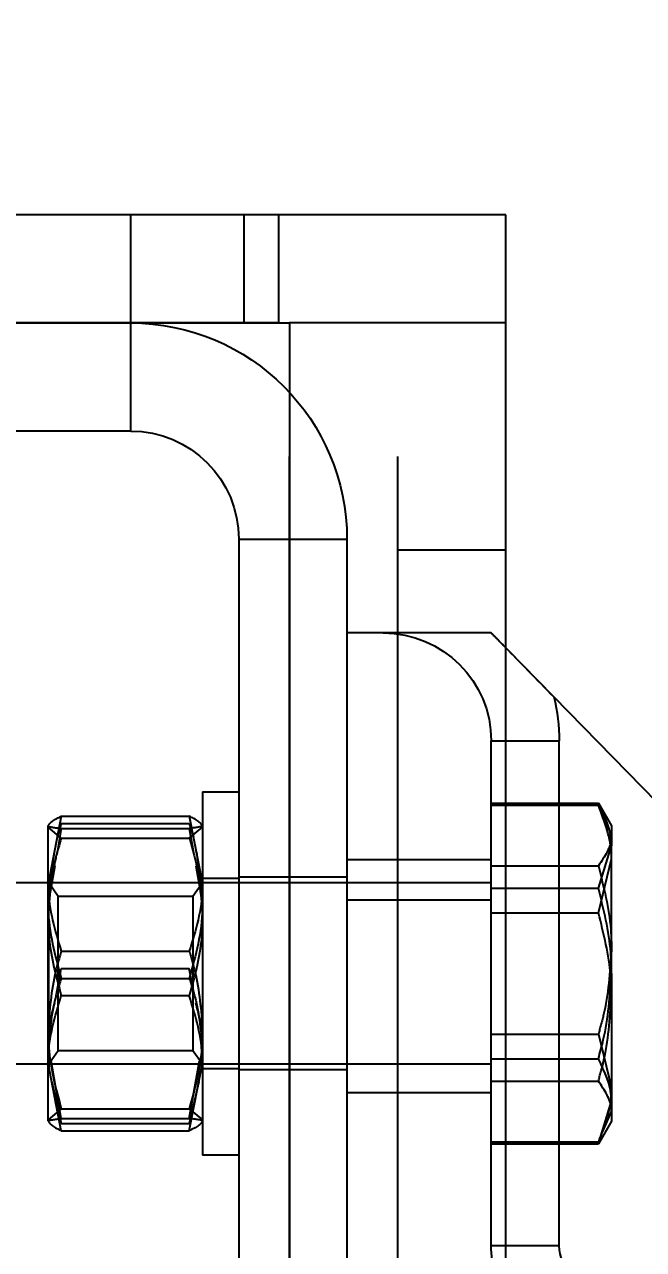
# Model space of a CAD drawing. Header units: metres. Extents: x 0 to 63075, y 0 to 44550.
# Drawn here: x 40831.8 to 40859.1, y 16493.3 to 16547.3 of the extents above; entities that cross this region are included whole.
import ezdxf

# ---------------------------------------------------------------- set-up
doc = ezdxf.new("R2010")
doc.units = ezdxf.units.M
doc.header["$LTSCALE"] = 75
doc.linetypes.add('HIDDEN2', pattern=[4.7625, 3.175, -1.5875])
for name, color, linetype in [('SDM', 7, 'Continuous'), ('SL4', 4, 'Continuous'), ('ST1', 7, 'HIDDEN2')]:
    doc.layers.add(name, color=color, linetype=linetype)
doc.styles.add('ROMANS', font='ROMANS.SHX')
doc.dimstyles.new('75___1-75', dxfattribs={"dimscale": 75, "dimtxt": 2.5, "dimasz": 2, "dimexe": 1.5, "dimexo": 1, "dimgap": 0.5, "dimtad": 1, "dimdec": 0, "dimzin": 12, "dimtxsty": 'ROMANS', "dimcen": 0, "dimclrd": 256, "dimclre": 256, "dimclrt": 3, "dimazin": 3, "dimtfac": 1, "dimtdec": 0, "dimtmove": 0, "dimatfit": 0, "dimfxl": 1, "dimlwd": -1, "dimlwe": -1, "dimarcsym": 0})

# ---------------------------------------------------------------- blocks, each defined once
blk = doc.blocks.new('*D36')
at = {"layer": 'Defpoints', "color": 0, "transparency": 16777216}
for p in [(40691.256, 16728.439), (43023.918, 16728.439), (40843.493, 16285.374)]:
    blk.add_point(p, dxfattribs=at)
at = {"layer": 'SDM', "transparency": 16777216}
for p, q in [((43023.918, 16878.439), (43023.918, 17585.582)), ((40766.256, 16728.439), (43136.418, 16728.439)), ((43023.918, 16285.374), (43023.918, 16728.439)), ((40918.493, 16285.374), (43136.418, 16285.374)), ((43023.918, 16135.374), (43023.918, 15985.374))]:
    blk.add_line(p, q, dxfattribs=at)
for points in [[(42998.918, 16878.439), (43048.918, 16878.439), (43023.918, 16728.439)], [(42998.918, 16135.374), (43048.918, 16135.374), (43023.918, 16285.374)]]:
    blk.add_solid(points, dxfattribs=at)
at = {"layer": 'SDM', "color": 3, "transparency": 16777216, "insert": (42892.668, 17307.01), "char_height": 187.5, "attachment_point": 5, "rotation": 90, "style": 'ROMANS'}
blk.add_mtext('443', dxfattribs=at)
blk = doc.blocks.new('A$C3224c420')
at = {"layer": 'SL4'}
for p, q in [((41.24, 1594), (41.24, 1598.762)), ((41.24, 1598.762), (51.24, 1598.762)), ((51.24, 1594), (51.24, 1598.762)), ((51.24, 1598.762), (334.76, 1598.762)), ((41.238, 1350), (41.238, 1594)), ((41.238, 1594), (50.762, 1594)), ((50.762, 1594), (50.762, 1350)), ((335.238, 1594), (50.762, 1594)), ((51.24, 1594), (334.76, 1594)), ((13.71, 1551.509), (39.131, 1577.531)), ((38.885, 1572.856), (38.885, 1575.593)), ((41.238, 1575.593), (38.885, 1575.593)), ((37.166, 1572.856), (36.585, 1571.85)), ((41.238, 1572.856), (37.166, 1572.856)), ((36.585, 1571.85), (36.585, 1570.979)), ((36.585, 1565.35), (36.585, 1570.979)), ((37.166, 1569.103), (36.585, 1570.979)), ((41.238, 1569.103), (37.166, 1569.103)), ((36.585, 1565.35), (36.585, 1559.721)), ((41.238, 1561.597), (37.166, 1561.597)), ((37.166, 1557.844), (36.585, 1559.721)), ((36.585, 1559.721), (36.585, 1558.85)), ((36.585, 1558.85), (37.166, 1557.844)), ((41.238, 1557.844), (37.166, 1557.844)), ((38.885, 1553.362), (38.885, 1557.844)), ((38.885, 1553.362), (41.238, 1553.362))]:
    blk.add_line(p, q, dxfattribs=at)
for centre, radius, start, end in [((46.642, 1575.593), 7.757, 165.5292, 180), ((37.123, 1553.362), 1.763, 270, 0)]:
    blk.add_arc(centre, radius, start, end, dxfattribs=at)
for points, knots in [([(39.131, 1577.531), (39.5, 1577.909), (40.172, 1578.597), (40.906, 1579.348), (41.238, 1579.687)], [0, 0, 0, 0, 0.549182, 1, 1, 1, 1]), ([(36.585, 1570.979), (36.586, 1571.024), (36.594, 1571.657), (36.89, 1572.278), (37.166, 1572.856)], [0, 0, 0, 0, 0.070215, 1, 1, 1, 1]), ([(36.585, 1565.35), (36.592, 1565.657), (36.621, 1566.927), (36.931, 1568.165), (37.166, 1569.103)], [0, 0, 0, 0, 0.241851, 1, 1, 1, 1]), ([(37.166, 1561.597), (37.089, 1561.871), (36.747, 1563.093), (36.656, 1564.364), (36.585, 1565.35)], [0, 0, 0, 0, 0.2237133, 1, 1, 1, 1]), ([(36.585, 1559.721), (36.586, 1559.765), (36.594, 1560.399), (36.89, 1561.02), (37.166, 1561.597)], [0, 0, 0, 0, 0.0702148, 1, 1, 1, 1])]:
    blk.add_open_spline(points, degree=3, knots=knots, dxfattribs=at)
at = {"layer": 'ST1'}
for p, q in [((51.24, 1594), (51.24, 1598.762)), ((52.76, 1594), (52.76, 1598.762)), ((57.76, 1594), (57.76, 1598.762)), ((46, 1350), (46, 1594)), ((50.762, 1350), (50.762, 1594)), ((57.76, 1589.237), (57.76, 1594)), ((57.76, 1589.237), (123.235, 1589.237)), ((52.997, 1584.475), (48.235, 1584.475)), ((48.235, 1584.475), (48.235, 1362.762)), ((52.997, 1584.475), (52.997, 1362.762)), ((41.238, 1584), (46, 1584)), ((39.131, 1577.531), (41.885, 1580.35)), ((46.642, 1580.35), (48.235, 1580.35)), ((41.885, 1575.593), (41.238, 1575.593)), ((41.885, 1570.35), (41.885, 1575.593)), ((54.597, 1573.35), (52.997, 1573.35)), ((54.597, 1573.35), (54.597, 1557.35)), ((41.885, 1572.761), (37.166, 1572.761)), ((38.885, 1557.844), (38.885, 1572.856)), ((41.885, 1572.856), (41.238, 1572.856)), ((36.969, 1572.309), (36.585, 1571.423)), ((55.178, 1572.283), (54.597, 1569.305)), ((60.817, 1572.283), (55.178, 1572.283)), ((60.817, 1572.283), (61.397, 1569.305)), ((55.178, 1571.306), (54.597, 1571.795)), ((55.178, 1571.74), (54.975, 1570.583)), ((55.178, 1571.955), (55.001, 1571.374)), ((60.817, 1571.955), (55.178, 1571.955)), ((60.817, 1571.74), (55.178, 1571.74)), ((60.817, 1571.955), (60.994, 1571.374)), ((60.817, 1571.306), (61.397, 1571.795)), ((60.817, 1571.74), (61.02, 1570.583)), ((61.369, 1571.853), (61.397, 1571.847)), ((61.397, 1569.305), (61.397, 1571.85)), ((61.397, 1571.795), (61.397, 1571.847)), ((60.817, 1571.306), (55.178, 1571.306)), ((54.868, 1570.695), (54.597, 1568.76)), ((61.127, 1570.695), (61.397, 1568.76)), ((37.166, 1568.025), (36.585, 1570.393)), ((41.885, 1570.086), (37.166, 1570.086)), ((41.885, 1570.35), (48.235, 1570.35)), ((41.885, 1553.362), (41.885, 1570.35)), ((54.888, 1570.087), (54.597, 1568.437)), ((61.107, 1570.087), (61.397, 1568.437)), ((52.997, 1569.6), (48.235, 1569.6)), ((54.597, 1569.55), (52.997, 1569.55)), ((41.885, 1569.103), (41.238, 1569.103)), ((71.194, 1569.35), (41.885, 1569.35)), ((55.018, 1568.75), (54.597, 1569.35)), ((61.372, 1569.35), (60.952, 1568.75)), ((61.372, 1561.35), (61.372, 1569.35)), ((61.397, 1562.86), (61.397, 1569.305)), ((48.235, 1568.6), (41.885, 1568.6)), ((55.018, 1568.75), (55.018, 1561.95)), ((60.952, 1568.75), (55.018, 1568.75)), ((60.952, 1564.048), (60.952, 1568.75)), ((41.885, 1568.025), (37.166, 1568.025)), ((60.817, 1566.327), (55.178, 1566.327)), ((54.966, 1564.439), (55.178, 1565.566)), ((60.817, 1565.566), (55.178, 1565.566)), ((61.029, 1564.439), (60.817, 1565.566)), ((60.817, 1565.134), (55.178, 1565.134)), ((60.817, 1564.373), (55.178, 1564.373)), ((60.952, 1561.95), (60.952, 1564.048)), ((37.166, 1562.675), (36.585, 1560.307)), ((41.885, 1562.675), (37.166, 1562.675)), ((61.397, 1558.905), (61.397, 1562.86)), ((54.638, 1562.033), (54.597, 1562.263)), ((54.597, 1561.35), (55.018, 1561.95)), ((54.597, 1561.94), (54.637, 1561.192)), ((55.018, 1561.95), (60.952, 1561.95)), ((60.952, 1561.95), (61.372, 1561.35)), ((61.357, 1562.033), (61.397, 1562.263)), ((61.397, 1561.94), (61.358, 1561.192)), ((41.885, 1561.597), (41.238, 1561.597)), ((55.178, 1558.417), (54.597, 1561.395)), ((55.178, 1558.96), (54.731, 1561.506)), ((60.817, 1558.96), (61.264, 1561.506)), ((60.817, 1558.417), (61.397, 1561.395)), ((41.885, 1561.35), (71.194, 1561.35)), ((48.235, 1561.1), (52.997, 1561.1)), ((52.997, 1561.15), (54.597, 1561.15)), ((61.372, 1561.35), (61.397, 1561.35)), ((41.885, 1560.614), (37.166, 1560.614)), ((54.757, 1560.575), (55.178, 1558.745)), ((61.238, 1560.575), (60.817, 1558.745)), ((41.885, 1560.1), (48.235, 1560.1)), ((36.969, 1558.391), (36.585, 1559.277)), ((55.178, 1559.394), (54.597, 1558.905)), ((60.817, 1559.394), (55.178, 1559.394)), ((60.817, 1559.394), (61.397, 1558.905)), ((60.817, 1558.96), (55.178, 1558.96)), ((60.817, 1558.745), (55.178, 1558.745)), ((61.367, 1558.847), (61.397, 1558.853)), ((61.397, 1558.853), (61.397, 1558.905)), ((60.817, 1558.417), (55.178, 1558.417)), ((41.885, 1557.939), (37.166, 1557.939)), ((41.885, 1557.844), (41.238, 1557.844)), ((52.997, 1557.35), (54.597, 1557.35)), ((41.238, 1553.362), (41.885, 1553.362))]:
    blk.add_line(p, q, dxfattribs=at)
for centre, radius, start, end in [((57.76, 1584.475), 9.525, 90, 180), ((57.76, 1584.475), 4.763, 90, 180), ((46.642, 1575.593), 4.757, 90, 180), ((37.123, 1553.362), 4.763, 329.7735, 0)]:
    blk.add_arc(centre, radius, start, end, dxfattribs=at)
for points, knots in [([(41.238, 1579.687), (41.322, 1579.774), (41.535, 1579.991), (41.753, 1580.215), (41.885, 1580.35)], [0, 0, 0, 0, 0.397683, 1, 1, 1, 1]), ([(41.885, 1580.35), (42.43, 1580.35), (43.534, 1580.35), (45.149, 1580.35), (46.233, 1580.35), (46.642, 1580.35)], [0, 0, 0, 0, 0.37786, 0.765345, 1, 1, 1, 1]), ([(36.585, 1570.393), (36.586, 1570.449), (36.594, 1571.248), (36.89, 1572.032), (37.166, 1572.761)], [0, 0, 0, 0, 0.0702148, 1, 1, 1, 1]), ([(54.597, 1571.795), (54.598, 1571.806), (54.606, 1571.971), (54.903, 1572.133), (55.178, 1572.283)], [0, 0, 0, 0, 0.0702148, 1, 1, 1, 1]), ([(61.397, 1571.795), (61.397, 1571.806), (61.389, 1571.971), (61.092, 1572.133), (60.817, 1572.283)], [0, 0, 0, 0, 0.0702148, 1, 1, 1, 1]), ([(54.597, 1571.847), (54.598, 1571.845), (54.606, 1571.808), (54.903, 1571.773), (55.178, 1571.74)], [0, 0, 0, 0, 0.070215, 1, 1, 1, 1]), ([(61.397, 1571.847), (61.397, 1571.845), (61.389, 1571.808), (61.092, 1571.773), (60.817, 1571.74)], [0, 0, 0, 0, 0.070215, 1, 1, 1, 1]), ([(36.585, 1571.423), (36.586, 1571.392), (36.594, 1570.94), (36.89, 1570.497), (37.166, 1570.086)], [0, 0, 0, 0, 0.0702148, 1, 1, 1, 1]), ([(55.178, 1571.306), (55.09, 1571.015), (54.75, 1569.885), (54.663, 1568.711), (54.597, 1567.84)], [0, 0, 0, 0, 0.257551, 1, 1, 1, 1]), ([(60.817, 1571.306), (60.905, 1571.015), (61.245, 1569.885), (61.332, 1568.711), (61.397, 1567.84)], [0, 0, 0, 0, 0.257551, 1, 1, 1, 1]), ([(37.166, 1570.086), (36.931, 1569.16), (36.621, 1567.938), (36.592, 1566.684), (36.585, 1566.381)], [0, 0, 0, 0, 0.758149, 1, 1, 1, 1]), ([(54.597, 1569.305), (54.598, 1569.234), (54.606, 1568.229), (54.903, 1567.243), (55.178, 1566.327)], [0, 0, 0, 0, 0.070215, 1, 1, 1, 1]), ([(61.397, 1569.305), (61.397, 1569.234), (61.389, 1568.229), (61.092, 1567.243), (60.817, 1566.327)], [0, 0, 0, 0, 0.070215, 1, 1, 1, 1]), ([(54.597, 1568.437), (54.598, 1568.359), (54.606, 1567.243), (54.903, 1566.151), (55.178, 1565.134)], [0, 0, 0, 0, 0.0702148, 1, 1, 1, 1]), ([(61.397, 1568.437), (61.397, 1568.359), (61.389, 1567.243), (61.092, 1566.151), (60.817, 1565.134)], [0, 0, 0, 0, 0.070215, 1, 1, 1, 1]), ([(36.585, 1564.319), (36.592, 1564.623), (36.621, 1565.877), (36.931, 1567.098), (37.166, 1568.025)], [0, 0, 0, 0, 0.241851, 1, 1, 1, 1]), ([(54.597, 1567.84), (54.606, 1567.525), (54.638, 1566.351), (54.95, 1565.209), (55.178, 1564.373)], [0, 0, 0, 0, 0.2686336, 1, 1, 1, 1]), ([(61.397, 1567.84), (61.389, 1567.525), (61.357, 1566.351), (61.045, 1565.209), (60.817, 1564.373)], [0, 0, 0, 0, 0.2686336, 1, 1, 1, 1]), ([(36.585, 1566.381), (36.656, 1565.407), (36.747, 1564.152), (37.089, 1562.945), (37.166, 1562.675)], [0, 0, 0, 0, 0.776287, 1, 1, 1, 1]), ([(55.178, 1566.327), (55.09, 1566.036), (54.75, 1564.906), (54.663, 1563.732), (54.597, 1562.86)], [0, 0, 0, 0, 0.2575513, 1, 1, 1, 1]), ([(60.817, 1566.327), (60.905, 1566.036), (61.245, 1564.906), (61.332, 1563.732), (61.397, 1562.86)], [0, 0, 0, 0, 0.257551, 1, 1, 1, 1]), ([(55.178, 1565.134), (55.09, 1564.866), (54.75, 1563.825), (54.663, 1562.743), (54.597, 1561.94)], [0, 0, 0, 0, 0.2575513, 1, 1, 1, 1]), ([(60.817, 1565.134), (60.905, 1564.866), (61.245, 1563.825), (61.332, 1562.743), (61.397, 1561.94)], [0, 0, 0, 0, 0.2575513, 1, 1, 1, 1]), ([(37.166, 1560.614), (37.089, 1560.884), (36.747, 1562.091), (36.656, 1563.345), (36.585, 1564.319)], [0, 0, 0, 0, 0.223713, 1, 1, 1, 1]), ([(54.597, 1561.395), (54.598, 1561.466), (54.606, 1562.471), (54.903, 1563.457), (55.178, 1564.373)], [0, 0, 0, 0, 0.070215, 1, 1, 1, 1]), ([(61.397, 1561.395), (61.397, 1561.466), (61.389, 1562.471), (61.092, 1563.457), (60.817, 1564.373)], [0, 0, 0, 0, 0.070215, 1, 1, 1, 1]), ([(54.597, 1562.263), (54.598, 1562.341), (54.599, 1562.946), (54.757, 1563.539), (54.894, 1564.056)], [0, 0, 0, 0, 0.129461, 1, 1, 1, 1]), ([(61.397, 1562.263), (61.397, 1562.341), (61.396, 1562.946), (61.238, 1563.539), (61.101, 1564.056)], [0, 0, 0, 0, 0.129461, 1, 1, 1, 1]), ([(54.597, 1562.86), (54.606, 1562.545), (54.638, 1561.372), (54.95, 1560.229), (55.178, 1559.394)], [0, 0, 0, 0, 0.268634, 1, 1, 1, 1]), ([(61.397, 1562.86), (61.389, 1562.545), (61.357, 1561.372), (61.045, 1560.229), (60.817, 1559.394)], [0, 0, 0, 0, 0.268634, 1, 1, 1, 1]), ([(36.585, 1559.277), (36.586, 1559.308), (36.594, 1559.76), (36.89, 1560.203), (37.166, 1560.614)], [0, 0, 0, 0, 0.0702148, 1, 1, 1, 1]), ([(36.585, 1560.307), (36.586, 1560.251), (36.594, 1559.452), (36.89, 1558.668), (37.166, 1557.939)], [0, 0, 0, 0, 0.0702148, 1, 1, 1, 1]), ([(54.597, 1558.853), (54.598, 1558.855), (54.606, 1558.892), (54.903, 1558.927), (55.178, 1558.96)], [0, 0, 0, 0, 0.070215, 1, 1, 1, 1]), ([(54.597, 1558.905), (54.598, 1558.894), (54.606, 1558.729), (54.903, 1558.567), (55.178, 1558.417)], [0, 0, 0, 0, 0.0702148, 1, 1, 1, 1]), ([(61.397, 1558.853), (61.397, 1558.855), (61.389, 1558.892), (61.092, 1558.927), (60.817, 1558.96)], [0, 0, 0, 0, 0.070215, 1, 1, 1, 1]), ([(61.397, 1558.905), (61.397, 1558.894), (61.389, 1558.729), (61.092, 1558.567), (60.817, 1558.417)], [0, 0, 0, 0, 0.0702148, 1, 1, 1, 1])]:
    blk.add_open_spline(points, degree=3, knots=knots, dxfattribs=at)

msp = doc.modelspace()

# ---------------------------------------------------------------- block references
at = {"layer": 'SDM', "xscale": -1}
msp.add_blockref('A$C3224c420', (40894.255, 14940.137), dxfattribs=at)

# ---------------------------------------------------------------- dimensions: what is measured, and where the dimension line sits
at = {"layer": 'SDM'}
dim = msp.add_linear_dim(base=(43023.918, 16728.439), p1=(40843.493, 16285.374), p2=(40691.256, 16728.439), angle=90, dimstyle='75___1-75', dxfattribs=at)
dim.commit()
dim.dimension.update_dxf_attribs({"geometry": '*D36', "text_midpoint": (42892.668, 17307.01)})

doc.saveas('drawing.dxf')
